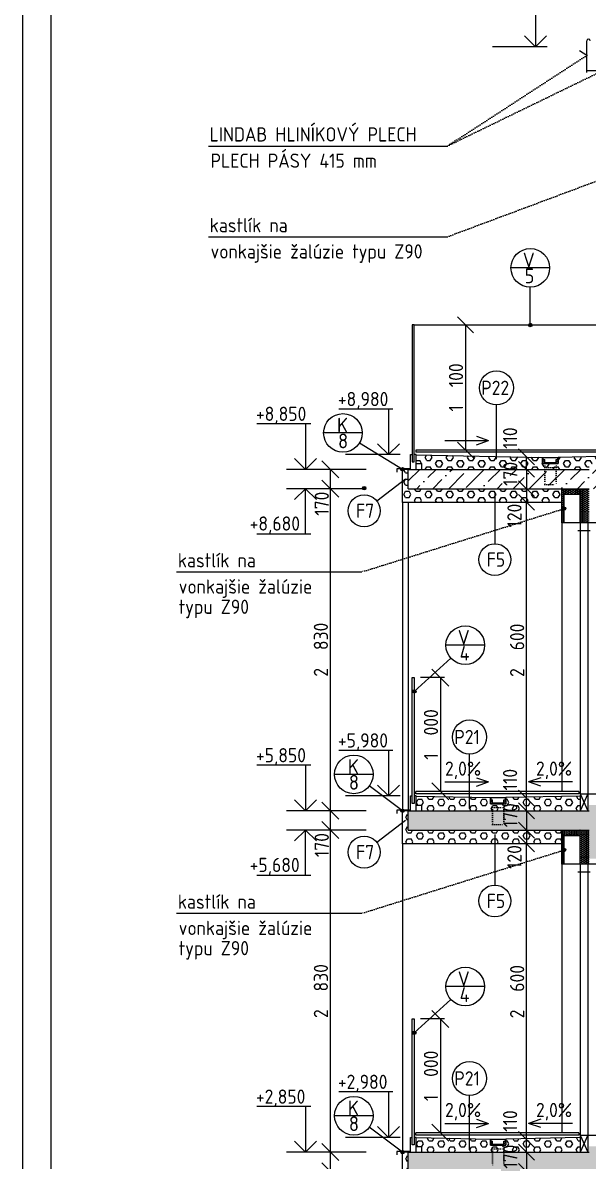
# Model space of a CAD drawing. Extents: x 3792242 to 5145247, y -1546315 to -1031918.
# Drawn here: x 3792242 to 3797215, y -1498990 to -1488986 of the extents above; entities that cross this region are included whole.
import ezdxf

# ---------------------------------------------------------------- set-up
doc = ezdxf.new("R2010")
doc.units = 0
doc.header["$MEASUREMENT"] = 0
doc.linetypes.add('ACAD_ISO07W100', pattern=[3.5, 0.5, -3])
doc.layers.get('0').update_dxf_attribs({"linetype": 'CONTINUOUS'})
doc.layers.get('Defpoints').update_dxf_attribs({"color": 61, "linetype": 'CONTINUOUS'})
for name, color, linetype in [('KÓTY', 4, 'CONTINUOUS'), ('MÚRY', 1, 'CONTINUOUS'), ('OKNÁ', 143, 'CONTINUOUS'), ('TENKÁ', 7, 'CONTINUOUS'), ('tzb', 153, 'CONTINUOUS'), ('ZARIADENIE1', 145, 'CONTINUOUS'), ('ŠRAFY', 82, 'CONTINUOUS'), ('šrafy-múry', 8, 'CONTINUOUS')]:
    doc.layers.add(name, color=color, linetype=linetype)
doc.styles.add('STYLE1', font='isocp.shx')
doc.dimstyles.new('STANDARD 50', dxfattribs={"dimtxt": 125, "dimasz": 140, "dimexe": 10, "dimexo": 200, "dimgap": 20, "dimtad": 1, "dimdsep": 46, "dimlunit": 6, "dimtxsty": 'STYLE1', "dimblk1": 'OBLIQUE', "dimblk2": 'OBLIQUE', "dimsah": 1, "dimcen": 2.5, "dimse1": 1, "dimse2": 1, "dimadec": 0, "dimazin": 0, "dimtfac": 1, "dimtmove": 1, "dimatfit": 3, "dimldrblk": 'OBLIQUE', "dimfxl": 1, "dimtolj": 1, "dimtzin": 0, "dimarcsym": 0})
doc.dimstyles.new('STANDARD-50', dxfattribs={"dimtxt": 125, "dimasz": 150, "dimexe": 10, "dimexo": 200, "dimgap": 20, "dimtad": 1, "dimdsep": 46, "dimlunit": 6, "dimtxsty": 'STYLE1', "dimblk1": 'OBLIQUE', "dimblk2": 'OBLIQUE', "dimsah": 1, "dimcen": 2.5, "dimse1": 1, "dimse2": 1, "dimadec": 0, "dimazin": 0, "dimtfac": 1, "dimtmove": 1, "dimatfit": 3, "dimldrblk": 'OBLIQUE', "dimfxl": 1, "dimtolj": 1, "dimtzin": 0, "dimarcsym": 0})
pattern_1 = [(0, (-605392.31, 16000), (0, 54.12658774), [31.25, -62.5]), (120, (-605392.31, 16000), (-46.875, -27.06329387), [31.25, -62.5]), (60, (-605361.06, 16000), (-46.875, 27.06329387), [31.25, -62.5])]

# ---------------------------------------------------------------- blocks, each defined once
blk = doc.blocks.new('_OBLIQUE')
at = {"color": 0, "linetype": 'ByBlock'}
blk.add_line((-0.5, -0.5), (0.5, 0.5), dxfattribs=at)
blk = doc.blocks.new('*D33392')
at = {"layer": 'Defpoints', "color": 0}
for p in [(3795633, -1496080), (3794946, -1498910), (3795633, -1498910)]:
    blk.add_point(p, dxfattribs=at)
at = {"layer": 'KÓTY', "color": 0, "lineweight": -2, "ltscale": 0.25}
blk.add_line((3794946, -1496080), (3794946, -1498910), dxfattribs=at)
at = {"layer": 'KÓTY', "color": 0, "linetype": 'ByBlock', "lineweight": -2, "xscale": 150, "yscale": 150, "zscale": 150}
for p, rotation in [((3794946, -1496080), 90), ((3794946, -1498910), 270)]:
    blk.add_blockref('_OBLIQUE', p, dxfattribs=dict(at, rotation=rotation))
at = {"layer": 'KÓTY', "color": 0, "insert": (3794864, -1497495), "char_height": 125, "attachment_point": 5, "rotation": 90, "style": 'STYLE1'}
blk.add_mtext('\\A1;2ﾠ830', dxfattribs=at)
blk = doc.blocks.new('*D33393')
at = {"layer": 'Defpoints', "color": 0}
for p in [(3795633, -1498910), (3794946, -1499080), (3795633, -1499080)]:
    blk.add_point(p, dxfattribs=at)
at = {"layer": 'KÓTY', "color": 0, "lineweight": -2, "ltscale": 0.25}
blk.add_line((3794946, -1498910), (3794946, -1499080), dxfattribs=at)
at = {"layer": 'KÓTY', "color": 0, "linetype": 'ByBlock', "lineweight": -2, "xscale": 150, "yscale": 150, "zscale": 150}
for p, rotation in [((3794946, -1498910), 90), ((3794946, -1499080), 270)]:
    blk.add_blockref('_OBLIQUE', p, dxfattribs=dict(at, rotation=rotation))
at = {"layer": 'KÓTY', "color": 0, "insert": (3794872, -1499212), "char_height": 125, "attachment_point": 5, "rotation": 90, "style": 'STYLE1'}
blk.add_mtext('\\A1;170', dxfattribs=at)
blk = doc.blocks.new('*D33394')
at = {"layer": 'Defpoints', "color": 0}
for p in [(3795633, -1493080), (3794946, -1495910), (3795633, -1495910)]:
    blk.add_point(p, dxfattribs=at)
at = {"layer": 'KÓTY', "color": 0, "lineweight": -2, "ltscale": 0.25}
blk.add_line((3794946, -1493080), (3794946, -1495910), dxfattribs=at)
at = {"layer": 'KÓTY', "color": 0, "linetype": 'ByBlock', "lineweight": -2, "xscale": 150, "yscale": 150, "zscale": 150}
for p, rotation in [((3794946, -1493080), 90), ((3794946, -1495910), 270)]:
    blk.add_blockref('_OBLIQUE', p, dxfattribs=dict(at, rotation=rotation))
at = {"layer": 'KÓTY', "color": 0, "insert": (3794864, -1494495), "char_height": 125, "attachment_point": 5, "rotation": 90, "style": 'STYLE1'}
blk.add_mtext('\\A1;2ﾠ830', dxfattribs=at)
blk = doc.blocks.new('*D33395')
at = {"layer": 'Defpoints', "color": 0}
for p in [(3795633, -1495910), (3794946, -1496080), (3795633, -1496080)]:
    blk.add_point(p, dxfattribs=at)
at = {"layer": 'KÓTY', "color": 0, "lineweight": -2, "ltscale": 0.25}
blk.add_line((3794946, -1495910), (3794946, -1496080), dxfattribs=at)
at = {"layer": 'KÓTY', "color": 0, "linetype": 'ByBlock', "lineweight": -2, "xscale": 150, "yscale": 150, "zscale": 150}
for p, rotation in [((3794946, -1495910), 90), ((3794946, -1496080), 270)]:
    blk.add_blockref('_OBLIQUE', p, dxfattribs=dict(at, rotation=rotation))
at = {"layer": 'KÓTY', "color": 0, "insert": (3794872, -1496212), "char_height": 125, "attachment_point": 5, "rotation": 90, "style": 'STYLE1'}
blk.add_mtext('\\A1;170', dxfattribs=at)
blk = doc.blocks.new('*D33396')
at = {"layer": 'Defpoints', "color": 0}
for p in [(3795633, -1492910), (3794946, -1493080), (3795633, -1493080)]:
    blk.add_point(p, dxfattribs=at)
at = {"layer": 'KÓTY', "color": 0, "lineweight": -2, "ltscale": 0.25}
blk.add_line((3794946, -1492910), (3794946, -1493080), dxfattribs=at)
at = {"layer": 'KÓTY', "color": 0, "linetype": 'ByBlock', "lineweight": -2, "xscale": 150, "yscale": 150, "zscale": 150}
for p, rotation in [((3794946, -1492910), 90), ((3794946, -1493080), 270)]:
    blk.add_blockref('_OBLIQUE', p, dxfattribs=dict(at, rotation=rotation))
at = {"layer": 'KÓTY', "color": 0, "insert": (3794872, -1493212), "char_height": 125, "attachment_point": 5, "rotation": 90, "style": 'STYLE1'}
blk.add_mtext('\\A1;170', dxfattribs=at)
blk = doc.blocks.new('*D49137')
at = {"layer": 'Defpoints', "color": 0}
for p in [(3795799, -1491640), (3795814, -1492740), (3796135, -1492740)]:
    blk.add_point(p, dxfattribs=at)
at = {"layer": 'KÓTY', "color": 0, "lineweight": -2, "ltscale": 0.25}
blk.add_line((3796135, -1491640), (3796135, -1492740), dxfattribs=at)
at = {"layer": 'KÓTY', "color": 0, "linetype": 'ByBlock', "lineweight": -2, "xscale": 140, "yscale": 140, "zscale": 140}
for p, rotation in [((3796135, -1491640), 90), ((3796135, -1492740), 270)]:
    blk.add_blockref('_OBLIQUE', p, dxfattribs=dict(at, rotation=rotation))
at = {"layer": 'KÓTY', "color": 0, "insert": (3796052, -1492190), "char_height": 125, "attachment_point": 5, "rotation": 90, "style": 'STYLE1'}
blk.add_mtext('\\A1;1ﾠ100', dxfattribs=at)
blk = doc.blocks.new('*D49138')
at = {"layer": 'Defpoints', "color": 0}
for p in [(3795686, -1494740), (3795699, -1495740), (3795915, -1495740)]:
    blk.add_point(p, dxfattribs=at)
at = {"layer": 'KÓTY', "color": 0, "lineweight": -2, "ltscale": 0.25}
blk.add_line((3795915, -1494740), (3795915, -1495740), dxfattribs=at)
at = {"layer": 'KÓTY', "color": 0, "linetype": 'ByBlock', "lineweight": -2, "xscale": 150, "yscale": 150, "zscale": 150}
for p, rotation in [((3795915, -1494740), 90), ((3795915, -1495740), 270)]:
    blk.add_blockref('_OBLIQUE', p, dxfattribs=dict(at, rotation=rotation))
at = {"layer": 'KÓTY', "color": 0, "insert": (3795832, -1495240), "char_height": 125, "attachment_point": 5, "rotation": 90, "style": 'STYLE1'}
blk.add_mtext('\\A1;1ﾠ000', dxfattribs=at)
blk = doc.blocks.new('*D49143')
at = {"layer": 'Defpoints', "color": 0}
for p in [(3795686, -1497740), (3795699, -1498740), (3795915, -1498740)]:
    blk.add_point(p, dxfattribs=at)
at = {"layer": 'KÓTY', "color": 0, "lineweight": -2, "ltscale": 0.25}
blk.add_line((3795915, -1497740), (3795915, -1498740), dxfattribs=at)
at = {"layer": 'KÓTY', "color": 0, "linetype": 'ByBlock', "lineweight": -2, "xscale": 150, "yscale": 150, "zscale": 150}
for p, rotation in [((3795915, -1497740), 90), ((3795915, -1498740), 270)]:
    blk.add_blockref('_OBLIQUE', p, dxfattribs=dict(at, rotation=rotation))
at = {"layer": 'KÓTY', "color": 0, "insert": (3795832, -1498240), "char_height": 125, "attachment_point": 5, "rotation": 90, "style": 'STYLE1'}
blk.add_mtext('\\A1;1ﾠ000', dxfattribs=at)
blk = doc.blocks.new('*D49151')
at = {"layer": 'Defpoints', "color": 0}
for p in [(3796673, -1492800), (3796933, -1492800), (3796933, -1492910)]:
    blk.add_point(p, dxfattribs=at)
at = {"layer": 'KÓTY', "color": 0, "lineweight": -2}
blk.add_line((3796673, -1492910), (3796673, -1492800), dxfattribs=at)
at = {"layer": 'KÓTY', "color": 0, "linetype": 'ByBlock', "lineweight": -2, "xscale": 140, "yscale": 140, "zscale": 140}
for p, rotation in [((3796673, -1492800), 90), ((3796673, -1492910), 270)]:
    blk.add_blockref('_OBLIQUE', p, dxfattribs=dict(at, rotation=rotation))
at = {"layer": 'KÓTY', "color": 0, "insert": (3796528, -1492636), "char_height": 125, "attachment_point": 5, "rotation": 90, "style": 'STYLE1'}
blk.add_mtext('\\A1;110', dxfattribs=at)
blk = doc.blocks.new('*D49152')
at = {"layer": 'Defpoints', "color": 0}
for p in [(3796673, -1492910), (3796673, -1493080), (3796673, -1493080)]:
    blk.add_point(p, dxfattribs=at)
at = {"layer": 'KÓTY', "color": 0, "lineweight": -2}
blk.add_line((3796673, -1492910), (3796673, -1493080), dxfattribs=at)
at = {"layer": 'KÓTY', "color": 0, "linetype": 'ByBlock', "lineweight": -2, "xscale": 140, "yscale": 140, "zscale": 140}
for p, rotation in [((3796673, -1492910), 90), ((3796673, -1493080), 270)]:
    blk.add_blockref('_OBLIQUE', p, dxfattribs=dict(at, rotation=rotation))
at = {"layer": 'KÓTY', "color": 0, "insert": (3796530, -1492950), "char_height": 125, "attachment_point": 5, "rotation": 90, "style": 'STYLE1'}
blk.add_mtext('\\A1;170', dxfattribs=at)
blk = doc.blocks.new('*D49153')
at = {"layer": 'Defpoints', "color": 0}
for p in [(3796673, -1493080), (3796673, -1493200), (3796983, -1493200)]:
    blk.add_point(p, dxfattribs=at)
at = {"layer": 'KÓTY', "color": 0, "lineweight": -2}
blk.add_line((3796673, -1493080), (3796673, -1493200), dxfattribs=at)
at = {"layer": 'KÓTY', "color": 0, "linetype": 'ByBlock', "lineweight": -2, "xscale": 140, "yscale": 140, "zscale": 140}
for p, rotation in [((3796673, -1493080), 90), ((3796673, -1493200), 270)]:
    blk.add_blockref('_OBLIQUE', p, dxfattribs=dict(at, rotation=rotation))
at = {"layer": 'KÓTY', "color": 0, "insert": (3796566, -1493317), "char_height": 125, "attachment_point": 5, "rotation": 90, "style": 'STYLE1'}
blk.add_mtext('\\A1;120', dxfattribs=at)
blk = doc.blocks.new('*D49155')
at = {"layer": 'Defpoints', "color": 0}
for p in [(3796673, -1495800), (3796933, -1495800), (3796933, -1495910)]:
    blk.add_point(p, dxfattribs=at)
at = {"layer": 'KÓTY', "color": 0, "lineweight": -2}
blk.add_line((3796673, -1495910), (3796673, -1495800), dxfattribs=at)
at = {"layer": 'KÓTY', "color": 0, "linetype": 'ByBlock', "lineweight": -2, "xscale": 140, "yscale": 140, "zscale": 140}
for p, rotation in [((3796673, -1495800), 90), ((3796673, -1495910), 270)]:
    blk.add_blockref('_OBLIQUE', p, dxfattribs=dict(at, rotation=rotation))
at = {"layer": 'KÓTY', "color": 0, "insert": (3796528, -1495637), "char_height": 125, "attachment_point": 5, "rotation": 90, "style": 'STYLE1'}
blk.add_mtext('\\A1;110', dxfattribs=at)
blk = doc.blocks.new('*D49156')
at = {"layer": 'Defpoints', "color": 0}
for p in [(3796673, -1495910), (3796673, -1496080), (3796673, -1496080)]:
    blk.add_point(p, dxfattribs=at)
at = {"layer": 'KÓTY', "color": 0, "lineweight": -2}
blk.add_line((3796673, -1495910), (3796673, -1496080), dxfattribs=at)
at = {"layer": 'KÓTY', "color": 0, "linetype": 'ByBlock', "lineweight": -2, "xscale": 140, "yscale": 140, "zscale": 140}
for p, rotation in [((3796673, -1495910), 90), ((3796673, -1496080), 270)]:
    blk.add_blockref('_OBLIQUE', p, dxfattribs=dict(at, rotation=rotation))
at = {"layer": 'KÓTY', "color": 0, "insert": (3796530, -1495950), "char_height": 125, "attachment_point": 5, "rotation": 90, "style": 'STYLE1'}
blk.add_mtext('\\A1;170', dxfattribs=at)
blk = doc.blocks.new('*D49157')
at = {"layer": 'Defpoints', "color": 0}
for p in [(3796673, -1496080), (3796673, -1496200), (3796983, -1496200)]:
    blk.add_point(p, dxfattribs=at)
at = {"layer": 'KÓTY', "color": 0, "lineweight": -2}
blk.add_line((3796673, -1496080), (3796673, -1496200), dxfattribs=at)
at = {"layer": 'KÓTY', "color": 0, "linetype": 'ByBlock', "lineweight": -2, "xscale": 140, "yscale": 140, "zscale": 140}
for p, rotation in [((3796673, -1496080), 90), ((3796673, -1496200), 270)]:
    blk.add_blockref('_OBLIQUE', p, dxfattribs=dict(at, rotation=rotation))
at = {"layer": 'KÓTY', "color": 0, "insert": (3796566, -1496317), "char_height": 125, "attachment_point": 5, "rotation": 90, "style": 'STYLE1'}
blk.add_mtext('\\A1;120', dxfattribs=at)
blk = doc.blocks.new('*D49161')
at = {"layer": 'Defpoints', "color": 0}
for p in [(3796673, -1498800), (3796933, -1498800), (3796933, -1498910)]:
    blk.add_point(p, dxfattribs=at)
at = {"layer": 'KÓTY', "color": 0, "lineweight": -2}
blk.add_line((3796673, -1498910), (3796673, -1498800), dxfattribs=at)
at = {"layer": 'KÓTY', "color": 0, "linetype": 'ByBlock', "lineweight": -2, "xscale": 140, "yscale": 140, "zscale": 140}
for p, rotation in [((3796673, -1498800), 90), ((3796673, -1498910), 270)]:
    blk.add_blockref('_OBLIQUE', p, dxfattribs=dict(at, rotation=rotation))
at = {"layer": 'KÓTY', "color": 0, "insert": (3796528, -1498637), "char_height": 125, "attachment_point": 5, "rotation": 90, "style": 'STYLE1'}
blk.add_mtext('\\A1;110', dxfattribs=at)
blk = doc.blocks.new('*D49162')
at = {"layer": 'Defpoints', "color": 0}
for p in [(3796673, -1498910), (3796673, -1499080), (3796673, -1499080)]:
    blk.add_point(p, dxfattribs=at)
at = {"layer": 'KÓTY', "color": 0, "lineweight": -2}
blk.add_line((3796673, -1498910), (3796673, -1499080), dxfattribs=at)
at = {"layer": 'KÓTY', "color": 0, "linetype": 'ByBlock', "lineweight": -2, "xscale": 140, "yscale": 140, "zscale": 140}
for p, rotation in [((3796673, -1498910), 90), ((3796673, -1499080), 270)]:
    blk.add_blockref('_OBLIQUE', p, dxfattribs=dict(at, rotation=rotation))
at = {"layer": 'KÓTY', "color": 0, "insert": (3796530, -1498950), "char_height": 125, "attachment_point": 5, "rotation": 90, "style": 'STYLE1'}
blk.add_mtext('\\A1;170', dxfattribs=at)
blk = doc.blocks.new('*D49167')
at = {"layer": 'Defpoints', "color": 0}
for p in [(3796673, -1493200), (3796673, -1493200), (3796673, -1495800)]:
    blk.add_point(p, dxfattribs=at)
at = {"layer": 'KÓTY', "color": 0, "lineweight": -2}
blk.add_line((3796673, -1495800), (3796673, -1493200), dxfattribs=at)
at = {"layer": 'KÓTY', "color": 0, "linetype": 'ByBlock', "lineweight": -2, "xscale": 140, "yscale": 140, "zscale": 140}
for p, rotation in [((3796673, -1493200), 90), ((3796673, -1495800), 270)]:
    blk.add_blockref('_OBLIQUE', p, dxfattribs=dict(at, rotation=rotation))
at = {"layer": 'KÓTY', "color": 0, "insert": (3796590, -1494500), "char_height": 125, "attachment_point": 5, "rotation": 90, "style": 'STYLE1'}
blk.add_mtext('\\A1;2ﾠ600', dxfattribs=at)
blk = doc.blocks.new('*D49168')
at = {"layer": 'Defpoints', "color": 0}
for p in [(3796673, -1496200), (3796673, -1496200), (3796673, -1498800)]:
    blk.add_point(p, dxfattribs=at)
at = {"layer": 'KÓTY', "color": 0, "lineweight": -2}
blk.add_line((3796673, -1498800), (3796673, -1496200), dxfattribs=at)
at = {"layer": 'KÓTY', "color": 0, "linetype": 'ByBlock', "lineweight": -2, "xscale": 140, "yscale": 140, "zscale": 140}
for p, rotation in [((3796673, -1496200), 90), ((3796673, -1498800), 270)]:
    blk.add_blockref('_OBLIQUE', p, dxfattribs=dict(at, rotation=rotation))
at = {"layer": 'KÓTY', "color": 0, "insert": (3796590, -1497500), "char_height": 125, "attachment_point": 5, "rotation": 90, "style": 'STYLE1'}
blk.add_mtext('\\A1;2ﾠ600', dxfattribs=at)

msp = doc.modelspace()

# ---------------------------------------------------------------- hatches: boundary and pattern name
at = {"layer": 'TENKÁ'}
h = msp.add_hatch(color=256, dxfattribs=at)
h.dxf.hatch_style = 1
h.paths.add_polyline_path([(3796705.693, -1491626.845, 2.414213563), (3796720.693, -1491641.845, 0.414213562)])
h = msp.add_hatch(color=256, dxfattribs=at)
h.dxf.hatch_style = 1
h.paths.add_polyline_path([(3795582.693, -1492895.27, 2.414213562), (3795597.693, -1492910.27, 0.414213562)])
h = msp.add_hatch(color=256, dxfattribs=at)
h.dxf.hatch_style = 1
h.paths.add_polyline_path([(3795244.693, -1493060.495, 2.414213563), (3795259.693, -1493075.495, 0.414213562)])
h = msp.add_hatch(color=256, dxfattribs=at)
h.dxf.hatch_style = 1
h.paths.add_polyline_path([(3797002.693, -1493240.27, 2.414213562), (3797017.693, -1493255.27, 0.414213562)])
h = msp.add_hatch(color=256, dxfattribs=at)
h.dxf.hatch_style = 1
h.paths.add_polyline_path([(3795685.693, -1494846.756, 2.414213563), (3795700.693, -1494861.756, 0.414213562)])
h = msp.add_hatch(color=256, dxfattribs=at)
h.dxf.hatch_style = 1
h.paths.add_polyline_path([(3795582.693, -1495895.27, 2.414213563), (3795597.693, -1495910.27, 0.414213562)])
h = msp.add_hatch(color=256, dxfattribs=at)
h.dxf.hatch_style = 1
h.paths.add_polyline_path([(3797002.693, -1496240.27, 2.414213563), (3797017.693, -1496255.27, 0.414213562)])
h = msp.add_hatch(color=256, dxfattribs=at)
h.dxf.hatch_style = 1
h.paths.add_polyline_path([(3795685.693, -1497846.756, 2.414213563), (3795700.693, -1497861.756, 0.414213562)])
h = msp.add_hatch(color=256, dxfattribs=at)
h.dxf.hatch_style = 1
h.paths.add_polyline_path([(3795582.693, -1498895.27, 2.414213563), (3795597.693, -1498910.27, 0.414213562)])
at = {"layer": 'tzb'}
h = msp.add_hatch(dxfattribs=at)
h.set_pattern_fill('ANSI31', color=256, scale=100)
h.set_pattern_definition([(45, (43273.193, 15990), (-8.838834765, 8.838834765), [])])
h.paths.add_polyline_path([(3796820.193, -1492824.27), (3796820.193, -1492805.27), (3796814.193, -1492805.27), (3796814.193, -1492860.27), (3796951.193, -1492860.27), (3796951.193, -1492805.27), (3796945.193, -1492805.27), (3796945.193, -1492824.27), (3796932.693, -1492824.27), (3796932.693, -1492850.27), (3796832.693, -1492850.27), (3796832.693, -1492824.27)])
h = msp.add_hatch(dxfattribs=at)
h.set_pattern_fill('ANSI31', color=256, scale=100)
h.set_pattern_definition([(45, (42813.193, 13000), (-8.838834765, 8.838834765), [])])
h.paths.add_polyline_path([(3796360.193, -1495795.27), (3796354.193, -1495795.27), (3796354.193, -1495850.27), (3796491.193, -1495850.27), (3796491.193, -1495795.27), (3796485.193, -1495795.27), (3796485.193, -1495814.27), (3796472.693, -1495814.27), (3796472.693, -1495840.27), (3796372.693, -1495840.27), (3796372.693, -1495814.27), (3796360.193, -1495814.27)])
h = msp.add_hatch(dxfattribs=at)
h.set_pattern_fill('ANSI31', color=256, scale=100)
h.set_pattern_definition([(45, (42813.193, 10000), (-8.838834765, 8.838834765), [])])
h.paths.add_polyline_path([(3796354.193, -1498795.27), (3796354.193, -1498850.27), (3796491.193, -1498850.27), (3796491.193, -1498795.27), (3796485.193, -1498795.27), (3796485.193, -1498814.27), (3796472.693, -1498814.27), (3796472.693, -1498840.27), (3796372.693, -1498840.27), (3796372.693, -1498814.27), (3796360.193, -1498814.27), (3796360.193, -1498795.27)])
at = {"layer": 'ŠRAFY'}
h = msp.add_hatch(dxfattribs=at)
h.set_pattern_fill('HEX', color=256, scale=250)
h.set_pattern_definition(pattern_1)
h.paths.add_polyline_path([(3797222.693, -1492860.27), (3798582.693, -1492860.27), (3798582.693, -1492772.64), (3796951.193, -1492805.27), (3796951.193, -1492860.27), (3796814.193, -1492860.27), (3796814.193, -1492805.27), (3795702.693, -1492783.04), (3795702.693, -1492860.27), (3795752.693, -1492860.27), (3795752.693, -1492910.27), (3797222.693, -1492910.27)])
h = msp.add_hatch(dxfattribs=at)
h.set_pattern_fill('HEX', color=256, scale=250)
h.set_pattern_definition(pattern_1)
h.paths.add_polyline_path([(3797002.693, -1493080.27), (3797002.693, -1493130.27), (3796982.693, -1493130.27), (3796982.693, -1493080.27)])
h.paths.add_polyline_path([(3795632.693, -1492910.27), (3795632.693, -1493080.27), (3796402.693, -1493080.27), (3796442.693, -1493080.27), (3796982.693, -1493080.27), (3797002.693, -1493080.27), (3797002.693, -1493130.27), (3796982.693, -1493130.27), (3796982.693, -1493200.27), (3795582.693, -1493200.27), (3795582.693, -1492910.27)])
h = msp.add_hatch(dxfattribs=at)
h.set_pattern_fill('HONEY', color=256, scale=80)
h.set_pattern_definition([(0, (-651982.307, 7000), (15, 8.660254038), [10, -20]), (120, (-651982.307, 7000), (-15, 8.660254038), [10, -20]), (60, (-651982.307, 7000), (1e-14, 17.320508076), [-20, 10])])
h.paths.add_polyline_path([(3796982.693, -1493080.27), (3797142.693, -1493080.27), (3797142.693, -1493130.27), (3797002.693, -1493130.27), (3796982.693, -1493130.27)])
h = msp.add_hatch(dxfattribs=at)
h.set_pattern_fill('HONEY', color=256, scale=80)
h.set_pattern_definition([(0, (-651982.307, 7000), (15, 8.660254038), [10, -20]), (120, (-651982.307, 7000), (-15, 8.660254038), [10, -20]), (60, (-651982.307, 7000), (1e-14, 17.320508076), [-20, 10])])
h.paths.add_polyline_path([(3796982.693, -1493380.27), (3796982.693, -1493240.27), (3796982.693, -1493130.27), (3797002.693, -1493130.27), (3797002.693, -1493380.27)])
h = msp.add_hatch(dxfattribs=at)
h.set_pattern_fill('HONEY', color=256, scale=80)
h.set_pattern_definition([(0, (-651982.307, 7000), (15, 8.660254038), [10, -20]), (120, (-651982.307, 7000), (-15, 8.660254038), [10, -20]), (60, (-651982.307, 7000), (9e-15, 17.320508076), [-20, 10])])
h.paths.add_polyline_path([(3797222.693, -1493080.27), (3797222.693, -1493330.27), (3797222.693, -1493380.27), (3797212.693, -1493380.27), (3797142.693, -1493380.27), (3797142.693, -1493170.27), (3797142.693, -1493150.27), (3797142.693, -1493080.27)])
h = msp.add_hatch(dxfattribs=at)
h.set_pattern_fill('HEX', color=256, scale=250)
h.set_pattern_definition([(0, (-602280.31, 16000), (0, 54.12658774), [31.25, -62.5]), (120, (-602280.31, 16000), (-46.875, -27.06329387), [31.25, -62.5]), (60, (-602249.06, 16000), (-46.875, 27.06329387), [31.25, -62.5])])
h.paths.add_polyline_path([(3796472.693, -1495910.27), (3797142.693, -1495910.27), (3797142.693, -1495782.24), (3796982.693, -1495785.44), (3796491.193, -1495795.27), (3796491.193, -1495850.27), (3796354.193, -1495850.27), (3796354.193, -1495795.27), (3795702.693, -1495782.24), (3795702.693, -1495860.27), (3795752.693, -1495860.27), (3795752.693, -1495910.27), (3796372.693, -1495910.27)])
h = msp.add_hatch(dxfattribs=at)
h.set_pattern_fill('HEX', color=256, scale=250)
h.set_pattern_definition([(0, (-602280.31, 13000), (0, 54.12658774), [31.25, -62.5]), (120, (-602280.31, 13000), (-46.875, -27.06329387), [31.25, -62.5]), (60, (-602249.06, 13000), (-46.875, 27.06329387), [31.25, -62.5])])
h.paths.add_polyline_path([(3797002.693, -1496080.27), (3797002.693, -1496130.27), (3796982.693, -1496130.27), (3796982.693, -1496080.27)])
h.paths.add_polyline_path([(3795632.693, -1495910.27), (3795632.693, -1496080.27), (3796402.693, -1496080.27), (3796442.693, -1496080.27), (3796982.693, -1496080.27), (3797002.693, -1496080.27), (3797002.693, -1496130.27), (3796982.693, -1496130.27), (3796982.693, -1496200.27), (3795582.693, -1496200.27), (3795582.693, -1495910.27)])
h = msp.add_hatch(dxfattribs=at)
h.set_pattern_fill('HONEY', color=256, scale=80)
h.set_pattern_definition([(0, (-648870.307, 4000), (15, 8.660254038), [10, -20]), (120, (-648870.307, 4000), (-15, 8.660254038), [10, -20]), (60, (-648870.307, 4000), (1e-14, 17.320508076), [-20, 10])])
h.paths.add_polyline_path([(3796982.693, -1496130.27), (3797002.693, -1496130.27), (3797142.693, -1496130.27), (3797142.693, -1496080.27), (3796982.693, -1496080.27)])
h = msp.add_hatch(dxfattribs=at)
h.set_pattern_fill('HONEY', color=256, scale=80)
h.set_pattern_definition([(0, (-648870.307, 4000), (15, 8.660254038), [10, -20]), (120, (-648870.307, 4000), (-15, 8.660254038), [10, -20]), (60, (-648870.307, 4000), (1e-14, 17.320508076), [-20, 10])])
h.paths.add_polyline_path([(3796982.693, -1496380.27), (3796982.693, -1496240.27), (3796982.693, -1496130.27), (3797002.693, -1496130.27), (3797002.693, -1496380.27)])
h = msp.add_hatch(dxfattribs=at)
h.set_pattern_fill('HONEY', color=256, scale=80)
h.set_pattern_definition([(0, (-648870.307, 4000), (15, 8.660254038), [10, -20]), (120, (-648870.307, 4000), (-15, 8.660254038), [10, -20]), (60, (-648870.307, 4000), (9e-15, 17.320508076), [-20, 10])])
h.paths.add_polyline_path([(3797222.693, -1496080.27), (3797222.693, -1496330.27), (3797222.693, -1496380.27), (3797212.693, -1496380.27), (3797142.693, -1496380.27), (3797142.693, -1496170.27), (3797142.693, -1496150.27), (3797142.693, -1496080.27)])
h = msp.add_hatch(dxfattribs=at)
h.set_pattern_fill('HEX', color=256, scale=250)
h.set_pattern_definition([(0, (-602280.31, 13000), (0, 54.12658774), [31.25, -62.5]), (120, (-602280.31, 13000), (-46.875, -27.06329387), [31.25, -62.5]), (60, (-602249.06, 13000), (-46.875, 27.06329387), [31.25, -62.5])])
h.paths.add_polyline_path([(3796472.693, -1498910.27), (3797142.693, -1498910.27), (3797142.693, -1498782.24), (3796982.693, -1498785.44), (3796491.193, -1498795.27), (3796491.193, -1498850.27), (3796354.193, -1498850.27), (3796354.193, -1498795.27), (3795702.693, -1498782.24), (3795702.693, -1498860.27), (3795752.693, -1498860.27), (3795752.693, -1498910.27), (3796372.693, -1498910.27)])
h = msp.add_hatch(dxfattribs=at)
h.set_pattern_fill('HEX', color=256, scale=250)
h.set_pattern_definition([(0, (-602280.31, 10000), (0, 54.12658774), [31.25, -62.5]), (120, (-602280.31, 10000), (-46.875, -27.06329387), [31.25, -62.5]), (60, (-602249.06, 10000), (-46.875, 27.06329387), [31.25, -62.5])])
h.paths.add_polyline_path([(3797002.693, -1499080.27), (3797002.693, -1499130.27), (3796982.693, -1499130.27), (3796982.693, -1499080.27)])
h.paths.add_polyline_path([(3795632.693, -1498910.27), (3795632.693, -1499080.27), (3796402.693, -1499080.27), (3796442.693, -1499080.27), (3796982.693, -1499080.27), (3797002.693, -1499080.27), (3797002.693, -1499130.27), (3796982.693, -1499130.27), (3796982.693, -1499200.27), (3795582.693, -1499200.27), (3795582.693, -1498910.27)])
at = {"layer": 'šrafy-múry'}
h = msp.add_hatch(dxfattribs=at)
h.set_pattern_fill('ANSI36', color=253, scale=800, angle=180)
h.set_pattern_definition([(45, (-120860.31, 39883.5), (53.0330086, 194.4543648), [250, -50, 0, -50])])
h.paths.add_polyline_path([(3797222.693, -1492860.27), (3797222.693, -1492910.27), (3795702.693, -1492910.27), (3795652.693, -1492910.27), (3795632.693, -1492910.27), (3795632.693, -1493080.27), (3796982.693, -1493080.27), (3797142.693, -1493080.27), (3797222.693, -1493080.27), (3797522.693, -1493080.27), (3798582.693, -1493080.27), (3798582.693, -1492910.27), (3798582.693, -1492860.27)])
h = msp.add_hatch(dxfattribs=at)
h.set_pattern_fill('ANSI36', color=253, scale=800, angle=180)
h.set_pattern_definition([(45, (-120860.31, 39883.5), (53.0330086, 194.4543648), [250, -50, 0, -50])])
h.paths.add_polyline_path([(3795652.693, -1495910.27), (3795632.693, -1495910.27), (3795632.693, -1496080.27), (3796982.693, -1496080.27), (3797142.693, -1496080.27), (3797222.693, -1496080.27), (3797222.693, -1496330.27), (3797522.693, -1496330.27), (3797522.693, -1496080.27), (3802757.693, -1496080.27), (3802897.693, -1496080.27), (3805447.693, -1496080.27), (3805562.693, -1496080.27), (3810442.693, -1496080.27), (3810442.693, -1496330.27), (3810782.693, -1496330.27), (3810782.693, -1495860.27), (3810442.693, -1495860.27), (3805562.693, -1495860.27), (3805447.693, -1495860.27), (3802897.693, -1495860.27), (3802757.693, -1495860.27), (3797222.693, -1495860.27), (3797222.693, -1495910.27), (3797212.693, -1495910.27), (3797142.693, -1495910.27), (3795702.693, -1495910.27)])
h = msp.add_hatch(dxfattribs=at)
h.set_pattern_fill('ANSI36', color=253, scale=800, angle=180)
h.set_pattern_definition([(45, (-120860.31, 36883.5), (53.0330086, 194.4543648), [250, -50, 0, -50])])
h.paths.add_polyline_path([(3795652.693, -1498910.27), (3795632.693, -1498910.27), (3795632.693, -1499080.27), (3796982.693, -1499080.27), (3797142.693, -1499080.27), (3797222.693, -1499080.27), (3797222.693, -1499330.27), (3797522.693, -1499330.27), (3797522.693, -1499080.27), (3802757.693, -1499080.27), (3802897.693, -1499080.27), (3805447.693, -1499080.27), (3805562.693, -1499080.27), (3810442.693, -1499080.27), (3810442.693, -1499330.27), (3810782.693, -1499330.27), (3810782.693, -1498860.27), (3810442.693, -1498860.27), (3805562.693, -1498860.27), (3805447.693, -1498860.27), (3802897.693, -1498860.27), (3802757.693, -1498860.27), (3797222.693, -1498860.27), (3797222.693, -1498910.27), (3797212.693, -1498910.27), (3797142.693, -1498910.27), (3795702.693, -1498910.27)])

# ---------------------------------------------------------------- linework, layer by layer
at = {"layer": 'KÓTY', "ltscale": 0.25}
for p, q in [((3796854.193, -1489196.106), (3796373.193, -1489196.106)), ((3797138.693, -1489229), (3797202.693, -1489271.5)), ((3793874.693, -1490069), (3795975.193, -1490069)), ((3793874.693, -1490866.5), (3795975.193, -1490866.5)), ((3795561.693, -1492780.27), (3795080.693, -1492780.27)), ((3794911.596, -1492910.27), (3794561.596, -1492910.27)), ((3795261.596, -1492910.27), (3794911.596, -1492910.27)), ((3794911.596, -1493080.27), (3794561.596, -1493080.27)), ((3795261.596, -1493080.27), (3794911.596, -1493080.27)), ((3793594.693, -1493811), (3795224.693, -1493811)), ((3795949.693, -1494740.27), (3795738.693, -1494740.27)), ((3795561.693, -1495780.27), (3795080.693, -1495780.27)), ((3794911.596, -1495910.27), (3794561.596, -1495910.27)), ((3795261.596, -1495910.27), (3794911.596, -1495910.27)), ((3794911.596, -1496080.27), (3794561.596, -1496080.27)), ((3795261.596, -1496080.27), (3794911.596, -1496080.27)), ((3793594.693, -1496811), (3795224.693, -1496811)), ((3795949.693, -1497740.27), (3795738.693, -1497740.27)), ((3795561.693, -1498780.27), (3795080.693, -1498780.27)), ((3794911.596, -1498910.27), (3794561.596, -1498910.27)), ((3795261.596, -1498910.27), (3794911.596, -1498910.27))]:
    msp.add_line(p, q, dxfattribs=at)
at = {"layer": 'KÓTY', "linetype": 'ACAD_ISO07W100', "ltscale": 5}
for p, q in [((3797202.693, -1489271.5), (3795975.193, -1490069)), ((3795975.193, -1490069), (3797345.193, -1489404.27)), ((3795975.193, -1490866.5), (3798362.693, -1489975.27)), ((3797002.693, -1493255.27), (3795224.693, -1493811)), ((3797002.693, -1496255.27), (3795224.693, -1496811))]:
    msp.add_line(p, q, dxfattribs=at)
at = {"layer": 'MÚRY'}
for p, q in [((3795702.693, -1492783.04), (3796814.193, -1492805.27)), ((3796814.193, -1492805.27), (3796820.193, -1492805.27)), ((3796820.193, -1492824.27), (3796820.193, -1492805.27)), ((3796820.193, -1492824.27), (3796832.693, -1492824.27)), ((3796832.693, -1492850.27), (3796832.693, -1492824.27)), ((3796932.693, -1492824.27), (3796945.193, -1492824.27)), ((3796932.693, -1492850.27), (3796932.693, -1492824.27)), ((3796945.193, -1492805.27), (3796951.193, -1492805.27)), ((3796945.193, -1492805.27), (3796945.193, -1492824.27)), ((3798582.693, -1492772.64), (3796951.193, -1492805.27)), ((3795582.693, -1493200.27), (3795582.693, -1492910.27)), ((3795652.693, -1492910.27), (3795582.693, -1492910.27)), ((3796832.693, -1492850.27), (3796932.693, -1492850.27)), ((3796982.693, -1493200.27), (3795582.693, -1493200.27)), ((3796982.693, -1493380.27), (3796982.693, -1493200.27)), ((3797522.693, -1493380.27), (3796982.693, -1493380.27)), ((3795702.693, -1495782.24), (3796354.193, -1495795.27)), ((3796354.193, -1495795.27), (3796360.193, -1495795.27)), ((3796360.193, -1495814.27), (3796360.193, -1495795.27)), ((3796360.193, -1495814.27), (3796372.693, -1495814.27)), ((3796372.693, -1495840.27), (3796372.693, -1495814.27)), ((3796372.693, -1495840.27), (3796472.693, -1495840.27)), ((3796472.693, -1495814.27), (3796485.193, -1495814.27)), ((3796472.693, -1495840.27), (3796472.693, -1495814.27)), ((3796485.193, -1495795.27), (3796491.193, -1495795.27)), ((3796485.193, -1495795.27), (3796485.193, -1495814.27)), ((3797142.693, -1495782.24), (3796491.193, -1495795.27)), ((3797142.693, -1495760.27), (3801747.693, -1495760.27)), ((3797142.693, -1495760.27), (3797142.693, -1495782.24)), ((3795582.693, -1496200.27), (3795582.693, -1495910.27)), ((3795652.693, -1495910.27), (3795582.693, -1495910.27)), ((3796982.693, -1496200.27), (3795582.693, -1496200.27)), ((3796982.693, -1496380.27), (3796982.693, -1496200.27)), ((3797522.693, -1496380.27), (3796982.693, -1496380.27)), ((3795702.693, -1498782.24), (3796354.193, -1498795.27)), ((3796354.193, -1498795.27), (3796360.193, -1498795.27)), ((3796360.193, -1498814.27), (3796360.193, -1498795.27)), ((3796360.193, -1498814.27), (3796372.693, -1498814.27)), ((3796372.693, -1498840.27), (3796372.693, -1498814.27)), ((3796372.693, -1498840.27), (3796472.693, -1498840.27)), ((3796472.693, -1498814.27), (3796485.193, -1498814.27)), ((3796472.693, -1498840.27), (3796472.693, -1498814.27)), ((3796485.193, -1498795.27), (3796491.193, -1498795.27)), ((3796485.193, -1498795.27), (3796485.193, -1498814.27)), ((3797142.693, -1498782.24), (3796491.193, -1498795.27)), ((3797142.693, -1498760.27), (3801747.693, -1498760.27)), ((3797142.693, -1498760.27), (3797142.693, -1498782.24)), ((3795582.693, -1499200.27), (3795582.693, -1498910.27)), ((3795652.693, -1498910.27), (3795582.693, -1498910.27))]:
    msp.add_line(p, q, dxfattribs=at)
at = {"layer": 'OKNÁ', "ltscale": 0.25}
for p, q in [((3796408.193, -1492821.838), (3796408.193, -1492344.162)), ((3795609.193, -1492995.27), (3795355.816, -1493189.436)), ((3796393.693, -1493118.27), (3796393.693, -1493563.463)), ((3797142.693, -1493380.27), (3797142.693, -1495760.27)), ((3797142.693, -1493380.27), (3797142.693, -1495760.27)), ((3797212.693, -1493380.27), (3797212.693, -1495760.27)), ((3797212.693, -1493380.27), (3797212.693, -1495760.27)), ((3797232.693, -1493450.27), (3797122.693, -1493450.27)), ((3796171.382, -1495890.338), (3796171.382, -1495412.662)), ((3795609.193, -1495995.27), (3795355.816, -1496189.436)), ((3796393.693, -1496118.27), (3796393.693, -1496563.463)), ((3797142.693, -1496380.27), (3797142.693, -1498760.27)), ((3797212.693, -1496380.27), (3797212.693, -1498760.27)), ((3797232.693, -1496450.27), (3797122.693, -1496450.27)), ((3796171.382, -1498890.338), (3796171.382, -1498412.662))]:
    msp.add_line(p, q, dxfattribs=at)
for centre, radius in [((3796408.193, -1492194.162), 150), ((3795244.693, -1493274.592), 140), ((3796393.693, -1493703.463), 140), ((3796171.382, -1495262.662), 150), ((3795244.693, -1496274.592), 140), ((3796393.693, -1496703.463), 140), ((3796171.382, -1498262.662), 150)]:
    msp.add_circle(centre, radius, dxfattribs=at)
at = {"layer": 'TENKÁ', "color": 7}
for p, q in [((3792242.193, -1511713.552), (3792242.193, -1483879.516)), ((3792492.193, -1511463.552), (3792492.193, -1484129.516))]:
    msp.add_line(p, q, dxfattribs=at)
at = {"layer": 'TENKÁ', "linetype": 'ByBlock', "ltscale": 0.25}
for p, q in [((3796751.193, -1488796.106), (3796751.193, -1489196.106)), ((3796751.193, -1489196.106), (3796655.733, -1489100.646)), ((3796751.193, -1489196.106), (3796846.652, -1489100.646)), ((3795496.498, -1492380.27), (3795022.599, -1492380.27)), ((3795458.693, -1492380.27), (3795458.693, -1492780.27)), ((3794775.957, -1492510.27), (3794302.059, -1492510.27)), ((3794728.652, -1492510.27), (3794728.652, -1492910.27)), ((3795458.693, -1492780.27), (3795363.233, -1492684.811)), ((3795458.693, -1492780.27), (3795554.152, -1492684.811)), ((3794728.652, -1492910.27), (3794633.193, -1492814.811)), ((3794728.652, -1492910.27), (3794824.112, -1492814.811)), ((3794728.652, -1493080.27), (3794633.193, -1493175.73)), ((3794728.652, -1493080.27), (3794824.112, -1493175.73)), ((3794728.652, -1493480.27), (3794728.652, -1493080.27)), ((3794775.957, -1493480.27), (3794302.059, -1493480.27)), ((3795496.498, -1495380.27), (3795022.599, -1495380.27)), ((3795458.693, -1495380.27), (3795458.693, -1495780.27)), ((3794775.957, -1495510.27), (3794302.059, -1495510.27)), ((3794728.652, -1495510.27), (3794728.652, -1495910.27)), ((3795458.693, -1495780.27), (3795363.233, -1495684.811)), ((3795458.693, -1495780.27), (3795554.152, -1495684.811)), ((3794728.652, -1495910.27), (3794633.193, -1495814.811)), ((3794728.652, -1495910.27), (3794824.112, -1495814.811)), ((3794728.652, -1496080.27), (3794633.193, -1496175.73)), ((3794728.652, -1496080.27), (3794824.112, -1496175.73)), ((3794728.652, -1496480.27), (3794728.652, -1496080.27)), ((3794775.957, -1496480.27), (3794302.059, -1496480.27)), ((3795496.498, -1498380.27), (3795022.599, -1498380.27)), ((3795458.693, -1498380.27), (3795458.693, -1498780.27)), ((3794775.957, -1498510.27), (3794302.059, -1498510.27)), ((3794728.652, -1498510.27), (3794728.652, -1498910.27)), ((3795458.693, -1498780.27), (3795363.233, -1498684.811)), ((3795458.693, -1498780.27), (3795554.152, -1498684.811)), ((3794728.652, -1498910.27), (3794633.193, -1498814.811)), ((3794728.652, -1498910.27), (3794824.112, -1498814.811))]:
    msp.add_line(p, q, dxfattribs=at)
at = {"layer": 'TENKÁ'}
for p, q in [((3797202.693, -1489424.27), (3797202.693, -1489145)), ((3797202.693, -1489404.27), (3798332.693, -1489404.27)), ((3796232.243, -1492619.67), (3796339.443, -1492657.27)), ((3795582.693, -1492910.27), (3795203.344, -1492678.994)), ((3798582.693, -1492740.27), (3795698.693, -1492740.27)), ((3795698.693, -1492740.27), (3795698.693, -1492760.27)), ((3795953.443, -1492657.27), (3796339.443, -1492657.27)), ((3796232.243, -1492694.87), (3796339.443, -1492657.27)), ((3795652.693, -1492910.27), (3795652.693, -1492780.27)), ((3795652.693, -1492780.27), (3795665.693, -1492780.27)), ((3795702.693, -1492780.27), (3795685.693, -1492780.27)), ((3798582.693, -1492760.27), (3795698.693, -1492760.27)), ((3795702.693, -1492910.27), (3795702.693, -1492780.27)), ((3796820.193, -1492805.27), (3796945.193, -1492805.27)), ((3795652.693, -1492905), (3795532.693, -1492905)), ((3795532.693, -1492905), (3795532.693, -1492935)), ((3795632.693, -1493080.27), (3795632.693, -1492910.27)), ((3795632.693, -1492910.27), (3797222.693, -1492910.27)), ((3795702.693, -1492860.27), (3795752.693, -1492860.27)), ((3795752.693, -1492910.27), (3795752.693, -1492860.27)), ((3795632.693, -1493080.27), (3797222.693, -1493080.27)), ((3796982.693, -1493200.27), (3796982.693, -1493080.27)), ((3797002.693, -1493130.27), (3796982.693, -1493130.27)), ((3797002.693, -1493380.27), (3797002.693, -1493130.27)), ((3797142.693, -1493130.27), (3797002.693, -1493130.27)), ((3797142.693, -1493380.27), (3797142.693, -1493080.27)), ((3795582.693, -1493200.27), (3795582.693, -1495905)), ((3795632.693, -1493200.27), (3795632.693, -1495905)), ((3796982.693, -1493380.27), (3796982.693, -1495740.27)), ((3796982.693, -1493380.27), (3796982.693, -1495740.27)), ((3795685.693, -1494861.756), (3796007.769, -1494569.649)), ((3796232.243, -1495619.67), (3796339.443, -1495657.27)), ((3796798.393, -1495619.67), (3796691.193, -1495657.27)), ((3795582.693, -1495910.27), (3795289.994, -1495692.097)), ((3797132.693, -1495740.27), (3795698.693, -1495740.27)), ((3795698.693, -1495760.27), (3795698.693, -1495740.27)), ((3795953.443, -1495657.27), (3796339.443, -1495657.27)), ((3796232.243, -1495694.87), (3796339.443, -1495657.27)), ((3797077.193, -1495657.27), (3796691.193, -1495657.27)), ((3796798.393, -1495694.87), (3796691.193, -1495657.27)), ((3797132.693, -1495740.27), (3797132.693, -1495760.27)), ((3795652.693, -1495910.27), (3795652.693, -1495780.27)), ((3795652.693, -1495780.27), (3795665.693, -1495780.27)), ((3795702.693, -1495780.27), (3795685.693, -1495780.27)), ((3797132.693, -1495760.27), (3795698.693, -1495760.27)), ((3795702.693, -1495910.27), (3795702.693, -1495780.27)), ((3796360.193, -1495795.27), (3796485.193, -1495795.27)), ((3797212.693, -1495760.27), (3797142.693, -1495910.27)), ((3797142.693, -1495760.27), (3797212.693, -1495910.27)), ((3797142.693, -1495782.24), (3797142.693, -1495910.27)), ((3797212.693, -1495760.27), (3797212.693, -1495910.27)), ((3795652.693, -1495905), (3795532.693, -1495905)), ((3795532.693, -1495905), (3795532.693, -1495935)), ((3795632.693, -1496080.27), (3795632.693, -1495910.27)), ((3795632.693, -1495910.27), (3797222.693, -1495910.27)), ((3795702.693, -1495860.27), (3795752.693, -1495860.27)), ((3795752.693, -1495910.27), (3795752.693, -1495860.27)), ((3795632.693, -1496080.27), (3797222.693, -1496080.27)), ((3796982.693, -1496200.27), (3796982.693, -1496080.27)), ((3797002.693, -1496130.27), (3796982.693, -1496130.27)), ((3797002.693, -1496380.27), (3797002.693, -1496130.27)), ((3797142.693, -1496130.27), (3797002.693, -1496130.27)), ((3797142.693, -1496380.27), (3797142.693, -1496080.27)), ((3795582.693, -1496200.27), (3795582.693, -1498905)), ((3796982.693, -1496380.27), (3796982.693, -1498740.27)), ((3795685.693, -1497861.756), (3796007.769, -1497569.649)), ((3796232.243, -1498619.67), (3796339.443, -1498657.27)), ((3796798.393, -1498619.67), (3796691.193, -1498657.27)), ((3795582.693, -1498910.27), (3795289.994, -1498692.097)), ((3797132.693, -1498740.27), (3795698.693, -1498740.27)), ((3795698.693, -1498760.27), (3795698.693, -1498740.27)), ((3795953.443, -1498657.27), (3796339.443, -1498657.27)), ((3796232.243, -1498694.87), (3796339.443, -1498657.27)), ((3797077.193, -1498657.27), (3796691.193, -1498657.27)), ((3796798.393, -1498694.87), (3796691.193, -1498657.27)), ((3797132.693, -1498740.27), (3797132.693, -1498760.27)), ((3795652.693, -1498910.27), (3795652.693, -1498780.27)), ((3795652.693, -1498780.27), (3795665.693, -1498780.27)), ((3795702.693, -1498780.27), (3795685.693, -1498780.27)), ((3797132.693, -1498760.27), (3795698.693, -1498760.27)), ((3795702.693, -1498910.27), (3795702.693, -1498780.27)), ((3796360.193, -1498795.27), (3796485.193, -1498795.27)), ((3797212.693, -1498760.27), (3797142.693, -1498910.27)), ((3797142.693, -1498760.27), (3797212.693, -1498910.27)), ((3797142.693, -1498782.24), (3797142.693, -1498910.27)), ((3797212.693, -1498760.27), (3797212.693, -1498910.27)), ((3795652.693, -1498905), (3795532.693, -1498905)), ((3795532.693, -1498905), (3795532.693, -1498935)), ((3795632.693, -1499080.27), (3795632.693, -1498910.27)), ((3795632.693, -1498910.27), (3797222.693, -1498910.27)), ((3795702.693, -1498860.27), (3795752.693, -1498860.27)), ((3795752.693, -1498910.27), (3795752.693, -1498860.27))]:
    msp.add_line(p, q, dxfattribs=at)
at = {"layer": 'TENKÁ', "ltscale": 0.25}
for p, q in [((3796875.693, -1491139.942), (3796535.693, -1491139.942)), ((3796705.693, -1491641.845), (3796705.693, -1491309.942)), ((3795228.193, -1492590.5), (3794888.193, -1492590.5)), ((3796303.693, -1494455.442), (3795963.693, -1494455.442)), ((3795323.693, -1495590.5), (3794983.693, -1495590.5)), ((3796303.693, -1497455.442), (3795963.693, -1497455.442)), ((3795323.693, -1498590.5), (3794983.693, -1498590.5))]:
    msp.add_line(p, q, dxfattribs=at)
for centre in [(3796705.693, -1491139.942), (3795058.193, -1492590.5), (3796133.693, -1494455.442), (3795153.693, -1495590.5), (3796133.693, -1497455.442), (3795153.693, -1498590.5)]:
    msp.add_circle(centre, 170, dxfattribs=at)
at = {"layer": 'TENKÁ'}
for centre in [(3796705.693, -1491641.845), (3795582.693, -1492910.27), (3795244.693, -1493075.495), (3797002.693, -1493255.27), (3795685.693, -1494861.756), (3795582.693, -1495910.27), (3797002.693, -1496255.27), (3795685.693, -1497861.756), (3795582.693, -1498910.27)]:
    msp.add_circle(centre, 15, dxfattribs=at)
msp.add_arc((3797217.693, -1489145), 15, 0, 180, dxfattribs=at)
at = {"layer": 'tzb'}
for p, q in [((3796814.193, -1492860.27), (3796814.193, -1492805.27)), ((3796951.193, -1492805.27), (3796951.193, -1492860.27)), ((3796814.193, -1492860.27), (3796951.193, -1492860.27)), ((3796354.193, -1495850.27), (3796354.193, -1495795.27)), ((3796491.193, -1495795.27), (3796491.193, -1495850.27)), ((3796354.193, -1495850.27), (3796491.193, -1495850.27)), ((3796354.193, -1498850.27), (3796354.193, -1498795.27)), ((3796354.193, -1498850.27), (3796491.193, -1498850.27)), ((3796491.193, -1498795.27), (3796491.193, -1498850.27))]:
    msp.add_line(p, q, dxfattribs=at)
at = {"layer": 'tzb', "linetype": 'ACAD_ISO07W100', "ltscale": 5}
for p, q in [((3796832.693, -1492860.27), (3796832.693, -1492895.27)), ((3796832.693, -1492892.67), (3796832.693, -1493042.67)), ((3796832.693, -1492892.67), (3796932.693, -1492892.67)), ((3796932.693, -1492860.27), (3796932.693, -1492895.27)), ((3796932.693, -1492892.67), (3796932.693, -1493042.67)), ((3796832.693, -1493042.67), (3796932.693, -1493042.67)), ((3796372.693, -1495850.27), (3796372.693, -1495885.27)), ((3796372.693, -1495882.67), (3796372.693, -1496032.67)), ((3796372.693, -1495882.67), (3796472.693, -1495882.67)), ((3796472.693, -1495850.27), (3796472.693, -1495885.27)), ((3796472.693, -1495882.67), (3796472.693, -1496032.67)), ((3796372.693, -1496032.67), (3796472.693, -1496032.67)), ((3796372.693, -1498850.27), (3796372.693, -1498885.27)), ((3796472.693, -1498850.27), (3796472.693, -1498885.27)), ((3796372.693, -1498882.67), (3796372.693, -1499032.67)), ((3796372.693, -1498882.67), (3796472.693, -1498882.67)), ((3796472.693, -1498882.67), (3796472.693, -1499032.67))]:
    msp.add_line(p, q, dxfattribs=at)
at = {"layer": 'ZARIADENIE1'}
msp.add_line((3795685.693, -1491640.27), (3798582.693, -1491640.27), dxfattribs=at)
for points in [[(3795665.693, -1492845.27), (3795685.693, -1492845.27), (3795685.693, -1491640.27), (3795665.693, -1491640.27)], [(3795665.693, -1494740.27), (3795685.693, -1494740.27), (3795685.693, -1495845.27), (3795665.693, -1495845.27)], [(3795665.693, -1497740.27), (3795685.693, -1497740.27), (3795685.693, -1498845.27), (3795665.693, -1498845.27)]]:
    msp.add_lwpolyline(points, close=True, dxfattribs=at)

# ---------------------------------------------------------------- texts
at = {"layer": 'TENKÁ', "ltscale": 0.25, "style": 'STYLE1'}
for s, p in [('LINDAB HLINÍKOVÝ PLECH', (3793885.779, -1490029.376)), ('PLECH PÁSY 415 mm', (3793893.779, -1490260.376)), ('kastlík na', (3793885.779, -1490826.876)), ('vonkajšie žalúzie typu Z90', (3793893.779, -1491057.876)), ('P22', (3796273.888, -1492256.34)), ('+8,980', (3795013.535, -1492354.944)), ('+8,850', (3794292.995, -1492484.944)), ('F7', (3795173.388, -1493336.77)), ('+8,680', (3794237.995, -1493448.944)), ('kastlík na', (3793605.779, -1493771.376)), ('F5', (3796322.388, -1493765.641)), ('vonkajšie žalúzie ', (3793613.779, -1494002.376)), ('typu Z90', (3793613.779, -1494180.376)), ('+5,980', (3795013.535, -1495354.944)), ('P21', (3796037.077, -1495324.84)), ('+5,850', (3794292.995, -1495484.944)), ('2,0%', (3795955.775, -1495602.56)), ('2,0%', (3796755.775, -1495602.56)), ('F7', (3795173.388, -1496336.77)), ('+5,680', (3794237.995, -1496448.944)), ('kastlík na', (3793605.779, -1496771.376)), ('F5', (3796322.388, -1496765.641)), ('vonkajšie žalúzie ', (3793613.779, -1497002.376)), ('typu Z90', (3793613.779, -1497180.376)), ('+2,980', (3795013.535, -1498354.944)), ('P21', (3796037.077, -1498324.84)), ('+2,850', (3794292.995, -1498484.944)), ('2,0%', (3795955.775, -1498602.56)), ('2,0%', (3796755.775, -1498602.56))]:
    msp.add_text(s, height=125, dxfattribs=at).set_placement(p)
at = {"layer": 'TENKÁ', "style": 'STYLE1'}
for s, p in [('V', (3796639.662, -1491136.442)), ('5', (3796656.162, -1491275.079)), ('K', (3795006.162, -1492587)), ('8', (3795015.162, -1492725.637)), ('V', (3796067.662, -1494451.942)), ('4', (3796084.162, -1494590.579)), ('K', (3795101.662, -1495587)), ('8', (3795110.662, -1495725.637)), ('V', (3796067.662, -1497451.942)), ('4', (3796084.162, -1497590.579)), ('K', (3795101.662, -1498587)), ('8', (3795110.662, -1498725.637))]:
    msp.add_text(s, height=130, dxfattribs=at).set_placement(p)

# ---------------------------------------------------------------- dimensions: what is measured, and where the dimension line sits
at = {"layer": 'KÓTY', "ltscale": 0.25}
for base, p1, p2, dimstyle, picture, middle in [((3796135.035, -1492740.27), (3795799.393, -1491640.27), (3795813.693, -1492740.27), 'STANDARD 50', '*D49137', (3796052.492, -1492190.27)), ((3794946.193, -1495910.27), (3795632.693, -1493080.27), (3795632.693, -1495910.27), 'STANDARD-50', '*D33394', (3794863.65, -1494495.27)), ((3795914.693, -1495740.27), (3795685.693, -1494740.27), (3795698.693, -1495740.27), 'STANDARD-50', '*D49138', (3795832.15, -1495240.27)), ((3794946.193, -1498910.27), (3795632.693, -1496080.27), (3795632.693, -1498910.27), 'STANDARD-50', '*D33392', (3794863.65, -1497495.27)), ((3795914.693, -1498740.27), (3795685.693, -1497740.27), (3795698.693, -1498740.27), 'STANDARD-50', '*D49143', (3795832.15, -1498240.27))]:
    dim = msp.add_linear_dim(base=base, p1=p1, p2=p2, angle=90, dimstyle=dimstyle, override={"dimtxsty": 'STYLE1', "dimldrblk": 'OBLIQUE'}, dxfattribs=at)
    dim.commit()
    dim.dimension.update_dxf_attribs({"geometry": picture, "text_midpoint": middle})
at = {"layer": 'KÓTY'}
for base, p1, p2, picture, middle in [((3796672.693, -1492800.27), (3796932.693, -1492910.27), (3796932.693, -1492800.27), '*D49151', (3796610.193, -1492636.5)), ((3796672.693, -1493080.27), (3796672.693, -1492910.27), (3796672.693, -1493080.27), '*D49152', (3796612.693, -1492950)), ((3796672.693, -1493200.27), (3796672.693, -1493080.27), (3796982.693, -1493200.27), '*D49153', (3796648.193, -1493317)), ((3796672.693, -1495800.27), (3796932.693, -1495910.27), (3796932.693, -1495800.27), '*D49155', (3796610.193, -1495636.5)), ((3796672.693, -1496080.27), (3796672.693, -1495910.27), (3796672.693, -1496080.27), '*D49156', (3796612.693, -1495950)), ((3796672.693, -1496200.27), (3796672.693, -1496080.27), (3796982.693, -1496200.27), '*D49157', (3796648.193, -1496317)), ((3796672.693, -1498800.27), (3796932.693, -1498910.27), (3796932.693, -1498800.27), '*D49161', (3796610.193, -1498636.5)), ((3796672.693, -1499080.27), (3796672.693, -1498910.27), (3796672.693, -1499080.27), '*D49162', (3796612.693, -1498950))]:
    dim = msp.add_linear_dim(base=base, p1=p1, p2=p2, angle=90, dimstyle='STANDARD 50', dxfattribs=at)
    dim.commit()
    dim.dimension.update_dxf_attribs({"geometry": picture, "text_midpoint": middle, "dimtype": 160})
at = {"layer": 'KÓTY', "ltscale": 0.25}
for base, p1, p2, picture, middle in [((3794946.193, -1493080.27), (3795632.693, -1492910.27), (3795632.693, -1493080.27), '*D33396', (3794954.693, -1493212.5)), ((3794946.193, -1496080.27), (3795632.693, -1495910.27), (3795632.693, -1496080.27), '*D33395', (3794954.693, -1496212.5)), ((3794946.193, -1499080.27), (3795632.693, -1498910.27), (3795632.693, -1499080.27), '*D33393', (3794954.693, -1499212.5))]:
    dim = msp.add_linear_dim(base=base, p1=p1, p2=p2, angle=90, dimstyle='STANDARD-50', override={"dimtxsty": 'STYLE1', "dimldrblk": 'OBLIQUE'}, dxfattribs=at)
    dim.commit()
    dim.dimension.update_dxf_attribs({"geometry": picture, "text_midpoint": middle, "dimtype": 160})
at = {"layer": 'KÓTY'}
for base, p1, p2, picture, middle in [((3796672.693, -1493200.27), (3796672.693, -1495800.27), (3796672.693, -1493200.27), '*D49167', (3796590.15, -1494500.27)), ((3796672.693, -1496200.27), (3796672.693, -1498800.27), (3796672.693, -1496200.27), '*D49168', (3796590.15, -1497500.27))]:
    dim = msp.add_linear_dim(base=base, p1=p1, p2=p2, angle=90, dimstyle='STANDARD 50', override={"dimtxsty": 'STYLE1', "dimldrblk": 'OBLIQUE'}, dxfattribs=at)
    dim.commit()
    dim.dimension.update_dxf_attribs({"geometry": picture, "text_midpoint": middle})

doc.saveas('drawing.dxf')
